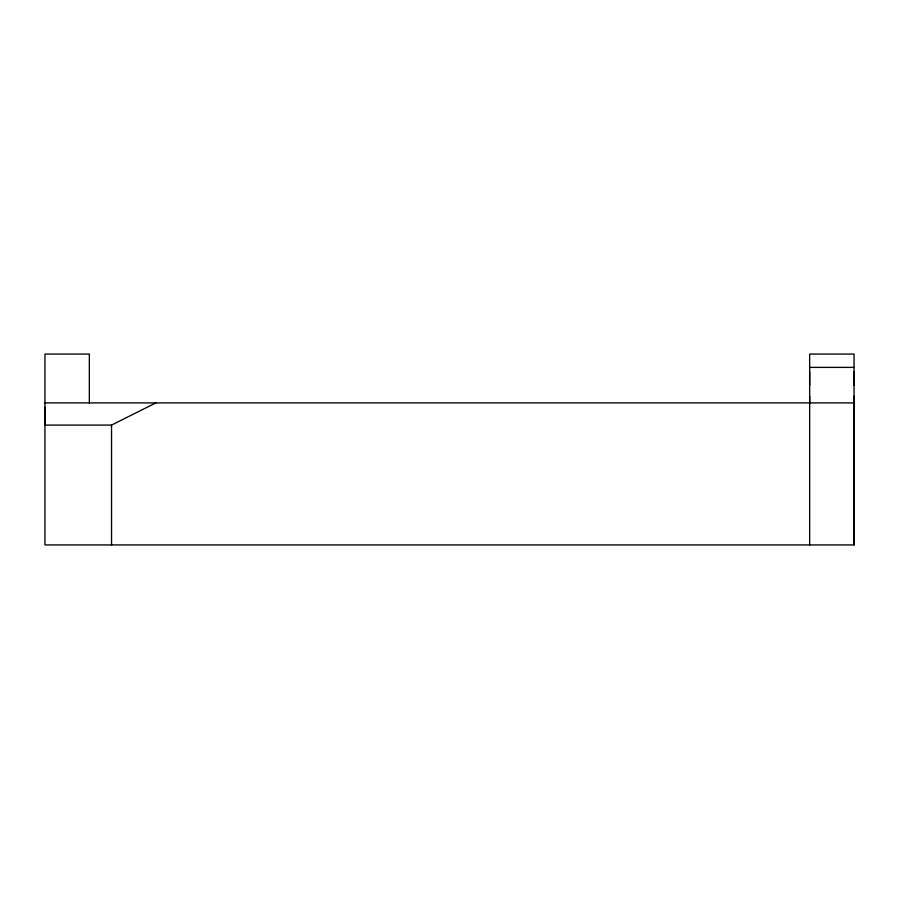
<?xml version="1.0" encoding="UTF-8"?>
<svg xmlns="http://www.w3.org/2000/svg" width="899" height="899" viewBox="0 0 899 899"><rect width="100%" height="100%" fill="white"/><g stroke="black" fill="none" stroke-linecap="round" stroke-linejoin="round"><path stroke-width="1.35" d="M89.338 402.898L89.338 354.071L44.95 354.071L44.95 425.092L111.532 425.092L155.909 402.898M809.662 402.898L809.662 354.071L854.05 354.071L854.05 544.929L44.95 544.929L44.95 407.337M809.662 367.388L854.05 367.388M44.95 402.898L854.05 402.898M854.05 371.826L854.05 385.143M854.05 396.234L854.05 544.929M809.662 371.826L809.662 385.143M809.662 396.234L809.662 544.929M111.532 425.092L111.532 544.929"/></g></svg>
